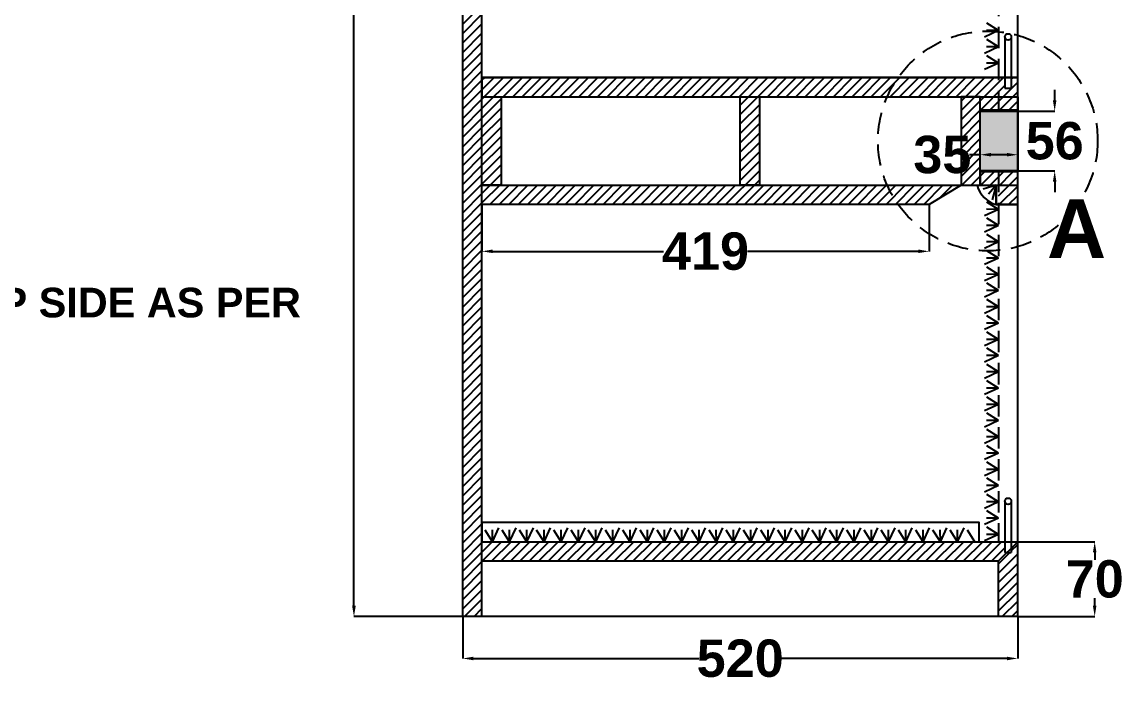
# Model space of a CAD drawing. Header units: centimetres. Extents: x 2 to 137806, y -77553 to 10.
# Drawn here: x 136724 to 137755, y -77492 to -76873 of the extents above; entities that cross this region are included whole.
import ezdxf

# ---------------------------------------------------------------- set-up
doc = ezdxf.new("R2010")
doc.units = ezdxf.units.CM
doc.header["$LTSCALE"] = 40
doc.header["$MEASUREMENT"] = 0
doc.linetypes.add('DASHED', pattern=[0.75, 0.5, -0.25])
doc.layers.add('WALL', color=7, linetype='Continuous')
doc.styles.get("Standard").update_dxf_attribs({"font": 'arialbd.ttf'})
doc.dimstyles.get("Standard").update_dxf_attribs({"dimtxt": 35, "dimasz": 10, "dimexe": 0.18, "dimexo": 0.0625, "dimgap": 0.09, "dimtad": 0, "dimtih": 1, "dimtoh": 1, "dimdec": 0, "dimzin": 0, "dimdsep": 46, "dimtxsty": 'Standard', "dimcen": 0.09, "dimadec": 0, "dimazin": 0, "dimtfac": 1, "dimtdec": 0, "dimtofl": 0, "dimtmove": 0, "dimatfit": 3, "dimfxl": 1, "dimtolj": 1, "dimtzin": 0, "dimarcsym": 0})
pattern_1 = [(45, (-3220.682, 0), (-4.41941738, 4.41941738), [])]

# ---------------------------------------------------------------- blocks, each defined once
blk = doc.blocks.new('rfrf')
at = {"layer": 'WALL', "color": 2}
for q in [(165056.9, -76302), (165061.9, -76306.8), (165065.3, -76312.1)]:
    blk.add_line((165069.2, -76298.3), q, dxfattribs=at)
blk.add_lwpolyline([(165051.2, -76298.3), (165069.2, -76298.3), (165069.2, -76316.3)], dxfattribs=at)
blk.add_arc((165076.2, -76291.4), 26, 195.6283, 254.3717, dxfattribs=at)
blk = doc.blocks.new('*D187')
at = {"layer": 'Defpoints', "color": 0, "transparency": 16777216}
for p in [(137136.6, -77429.8), (137656.6, -77429.8), (137656.6, -77469.1)]:
    blk.add_point(p, dxfattribs=at)
at = {"layer": 'WALL', "color": 0, "lineweight": -2, "transparency": 16777216}
for p, q in [((137136.6, -77429.8), (137136.6, -77469.3)), ((137656.6, -77429.8), (137656.6, -77469.3)), ((137146.6, -77469.1), (137358, -77469.1)), ((137646.6, -77469.1), (137435.2, -77469.1))]:
    blk.add_line(p, q, dxfattribs=at)
at = {"layer": 'WALL', "color": 0, "transparency": 16777216}
for points in [[(137146.6, -77467.5), (137146.6, -77470.8), (137136.6, -77469.1)], [(137646.6, -77467.5), (137646.6, -77470.8), (137656.6, -77469.1)]]:
    blk.add_solid(points, dxfattribs=at)
at = {"layer": 'WALL', "color": 0, "transparency": 16777216, "insert": (137396.6, -77469.1), "char_height": 35, "attachment_point": 5}
blk.add_mtext('\\A1;520', dxfattribs=at)
blk = doc.blocks.new('*D188')
at = {"layer": 'Defpoints', "color": 0, "transparency": 16777216}
for p in [(137656.6, -77359.8), (137728.8, -77359.8), (137656.6, -77429.8)]:
    blk.add_point(p, dxfattribs=at)
at = {"layer": 'WALL', "color": 0, "lineweight": -2, "transparency": 16777216}
for p, q in [((137656.7, -77359.8), (137729, -77359.8)), ((137728.8, -77369.8), (137728.8, -77376.8)), ((137728.8, -77419.8), (137728.8, -77412.7)), ((137656.7, -77429.8), (137729, -77429.8))]:
    blk.add_line(p, q, dxfattribs=at)
at = {"layer": 'WALL', "color": 0, "transparency": 16777216}
for points in [[(137727.1, -77369.8), (137730.4, -77369.8), (137728.8, -77359.8)], [(137727.1, -77419.8), (137730.4, -77419.8), (137728.8, -77429.8)]]:
    blk.add_solid(points, dxfattribs=at)
at = {"layer": 'WALL', "color": 0, "transparency": 16777216, "insert": (137728.8, -77394.8), "char_height": 35, "attachment_point": 5}
blk.add_mtext('\\A1;70', dxfattribs=at)
blk = doc.blocks.new('*D189')
at = {"layer": 'Defpoints', "color": 0, "transparency": 16777216}
for p in [(137154.6, -77043.8), (137573.6, -77043.8), (137573.6, -77087.7)]:
    blk.add_point(p, dxfattribs=at)
at = {"layer": 'WALL', "color": 0, "lineweight": -2, "transparency": 16777216}
for p, q in [((137154.6, -77043.8), (137154.6, -77087.9)), ((137573.6, -77043.8), (137573.6, -77087.9)), ((137164.6, -77087.7), (137324.8, -77087.7)), ((137563.6, -77087.7), (137403.4, -77087.7))]:
    blk.add_line(p, q, dxfattribs=at)
at = {"layer": 'WALL', "color": 0, "transparency": 16777216}
for points in [[(137164.6, -77086), (137164.6, -77089.3), (137154.6, -77087.7)], [(137563.6, -77086), (137563.6, -77089.3), (137573.6, -77087.7)]]:
    blk.add_solid(points, dxfattribs=at)
at = {"layer": 'WALL', "color": 0, "transparency": 16777216, "insert": (137364.1, -77087.7), "char_height": 35, "attachment_point": 5}
blk.add_mtext('\\A1;419', dxfattribs=at)
blk = doc.blocks.new('*D190')
at = {"layer": 'Defpoints', "color": 0, "transparency": 16777216}
for p in [(137656.6, -76956.3), (137691.3, -76956.3), (137656.6, -77012.3)]:
    blk.add_point(p, dxfattribs=at)
at = {"layer": 'WALL', "color": 0, "lineweight": -2, "transparency": 16777216}
for p, q in [((137691.3, -76946.3), (137691.3, -76936.3)), ((137656.7, -76956.3), (137691.4, -76956.3)), ((137656.7, -77012.3), (137691.4, -77012.3)), ((137691.3, -77022.3), (137691.3, -77032.3))]:
    blk.add_line(p, q, dxfattribs=at)
at = {"layer": 'WALL', "color": 0, "transparency": 16777216}
for points in [[(137689.6, -76946.3), (137692.9, -76946.3), (137691.3, -76956.3)], [(137689.6, -77022.3), (137692.9, -77022.3), (137691.3, -77012.3)]]:
    blk.add_solid(points, dxfattribs=at)
at = {"layer": 'WALL', "color": 0, "transparency": 16777216, "insert": (137691.3, -76984.3), "char_height": 35, "attachment_point": 5}
blk.add_mtext('\\A1;56', dxfattribs=at)
blk = doc.blocks.new('*D202')
at = {"layer": 'Defpoints', "color": 0, "transparency": 16777216}
for p in [(137621.6, -76997.2), (137621.6, -76997.2), (137656.6, -76997.2)]:
    blk.add_point(p, dxfattribs=at)
at = {"layer": 'WALL', "color": 0, "lineweight": -2, "transparency": 16777216}
for p, q in [((137621.6, -76997.2), (137611.6, -76997.2)), ((137621.6, -76997.1), (137621.6, -76997)), ((137646.6, -76997.2), (137631.6, -76997.2)), ((137656.6, -76997.1), (137656.6, -76997))]:
    blk.add_line(p, q, dxfattribs=at)
at = {"layer": 'WALL', "color": 0, "transparency": 16777216}
for points in [[(137631.6, -76995.5), (137631.6, -76998.8), (137621.6, -76997.2)], [(137646.6, -76995.5), (137646.6, -76998.8), (137656.6, -76997.2)]]:
    blk.add_solid(points, dxfattribs=at)
at = {"layer": 'WALL', "color": 0, "transparency": 16777216, "insert": (137586, -76997.2), "char_height": 35, "attachment_point": 5}
blk.add_mtext('\\A1;35', dxfattribs=at)
blk = doc.blocks.new('*D212')
at = {"layer": 'Defpoints', "color": 0, "transparency": 16777216}
for p in [(137034.7, -75369.8), (137136.6, -75369.8), (137136.6, -77429.8)]:
    blk.add_point(p, dxfattribs=at)
at = {"layer": 'WALL', "color": 0, "lineweight": -2, "transparency": 16777216}
for p, q in [((137136.6, -75369.8), (137034.5, -75369.8)), ((137034.7, -75379.8), (137034.7, -76381.8)), ((137034.7, -77419.8), (137034.7, -76417.7)), ((137136.6, -77429.8), (137034.5, -77429.8))]:
    blk.add_line(p, q, dxfattribs=at)
at = {"layer": 'WALL', "color": 0, "transparency": 16777216}
for points in [[(137033, -75379.8), (137036.4, -75379.8), (137034.7, -75369.8)], [(137033, -77419.8), (137036.4, -77419.8), (137034.7, -77429.8)]]:
    blk.add_solid(points, dxfattribs=at)
at = {"layer": 'WALL', "color": 0, "transparency": 16777216, "insert": (137034.7, -76399.8), "char_height": 35, "attachment_point": 5}
blk.add_mtext('\\A1;2060', dxfattribs=at)

msp = doc.modelspace()

# ---------------------------------------------------------------- hatches: boundary and pattern name
at = {"layer": 'WALL'}
h = msp.add_hatch(dxfattribs=at)
h.set_pattern_fill('ANSI31', color=256, scale=50)
h.set_pattern_definition(pattern_1)
h.paths.add_polyline_path([(137154.6, -75369.8), (137136.6, -75369.8), (137136.6, -77429.8), (137154.6, -77429.8)])
h = msp.add_hatch(dxfattribs=at)
h.set_pattern_fill('ANSI31', color=256, scale=50)
h.set_pattern_definition(pattern_1)
h.paths.add_polyline_path([(137172.6, -76942.8), (137154.6, -76942.8), (137154.6, -77025.8), (137172.6, -77025.8)])
h.paths.add_polyline_path([(137638.6, -76924.8), (137154.6, -76924.8), (137154.6, -76942.8), (137638.6, -76942.8)])
h.paths.add_polyline_path([(137414.6, -76942.8), (137396.6, -76942.8), (137396.6, -77025.8), (137414.6, -77025.8)])
h.paths.add_polyline_path([(137603.6, -77025.8), (137154.6, -77025.8), (137154.6, -77043.8), (137573.6, -77043.8)])
h.paths.add_polyline_path([(137621.6, -76942.8), (137603.6, -76942.8), (137603.6, -77025.8), (137621.6, -77025.8), (137621.6, -77013.3)])
h.paths.add_polyline_path([(137638.6, -76942.8), (137621.6, -76942.8), (137621.6, -76955.3), (137638.6, -76955.3)])
h.paths.add_polyline_path([(137656.6, -76942.8), (137638.6, -76942.8), (137638.6, -76955.3), (137656.6, -76955.3)])
h.paths.add_polyline_path([(137656.6, -76924.8), (137650.6, -76924.8), (137650.6, -76934.8), (137644.6, -76934.8), (137644.6, -76924.8), (137638.6, -76924.8), (137638.6, -76942.8), (137656.6, -76942.8)])
h.paths.add_polyline_path([(137656.6, -77025.8), (137638.6, -77025.8), (137638.6, -77043.8), (137656.6, -77043.8)])
h.paths.add_polyline_path([(137656.6, -77013.3), (137638.6, -77013.3), (137638.6, -77025.8), (137656.6, -77025.8)])
h.paths.add_polyline_path([(137638.6, -77013.3), (137621.6, -77013.3), (137621.6, -77025.8), (137636.6, -77025.8), (137638.6, -77025.8)])
h = msp.add_hatch(color=4, dxfattribs=at)
h.dxf.hatch_style = 1
h.paths.add_polyline_path([(137656.6, -76956.3), (137621.6, -76956.3), (137621.6, -77012.3), (137656.6, -77012.3)])
h = msp.add_hatch(dxfattribs=at)
h.set_pattern_fill('ANSI31', color=256, scale=50)
h.set_pattern_definition(pattern_1)
h.paths.add_polyline_path([(137646.6, -77369.8), (137644.6, -77369.8), (137644.6, -77359.8), (137638.6, -77359.8), (137154.6, -77359.8), (137154.6, -77377.8), (137638.6, -77377.8)])
h.paths.add_polyline_path([(137656.6, -77359.8), (137650.6, -77365.8), (137650.6, -77369.8), (137646.6, -77369.8), (137638.6, -77377.8), (137638.6, -77429.8), (137656.6, -77429.8)])

# ---------------------------------------------------------------- linework, layer by layer
for p, q in [((137136.6, -77429.8), (137136.6, -75369.8)), ((137154.6, -77429.8), (137154.6, -75369.8)), ((137656.6, -77429.8), (137656.6, -75369.8)), ((137154.6, -76924.8), (137656.6, -76924.8)), ((137636.6, -77043.8), (137636.6, -77025.8)), ((137636.6, -77043.8), (137656.6, -77043.8)), ((137656.6, -77043.8), (137636.6, -77043.8)), ((137154.6, -77359.8), (137656.6, -77359.8)), ((137638.6, -77377.8), (137656.6, -77359.8)), ((137154.6, -77377.8), (137638.6, -77377.8)), ((137638.6, -77429.8), (137638.6, -77377.8)), ((137656.6, -77429.8), (137136.6, -77429.8))]:
    msp.add_line(p, q, dxfattribs=at)
at = {"layer": 'WALL', "color": 2}
for p, q in [((137638.6, -76880.9), (137625.6, -76887)), ((137638.6, -76880.9), (137627.4, -76880.9)), ((137638.6, -76880.9), (137627.8, -76874)), ((137638.6, -76896.1), (137627.8, -76889.2)), ((137638.6, -76896.1), (137625.6, -76902.2)), ((137638.6, -76896.1), (137627.4, -76896.1)), ((137638.6, -76911.3), (137627.8, -76904.4)), ((137638.6, -76911.3), (137625.6, -76917.4)), ((137638.6, -76911.3), (137627.4, -76911.3)), ((137638.6, -77048.4), (137625.6, -77054.4)), ((137638.6, -77048.4), (137627.4, -77048.3)), ((137638.6, -77048.4), (137627.8, -77041.5)), ((137638.6, -77063.6), (137627.8, -77056.7)), ((137638.6, -77063.6), (137625.6, -77069.7)), ((137638.6, -77063.6), (137627.4, -77063.6)), ((137638.6, -77078.8), (137625.6, -77084.9)), ((137638.6, -77078.8), (137627.4, -77078.8)), ((137638.6, -77078.8), (137627.8, -77071.9)), ((137638.6, -77094.1), (137627.8, -77087.1)), ((137638.6, -77094.1), (137625.6, -77100.1)), ((137638.6, -77094.1), (137627.4, -77094)), ((137638.6, -77109.3), (137625.6, -77115.3)), ((137638.6, -77109.3), (137627.4, -77109.2)), ((137638.6, -77109.3), (137627.8, -77102.4)), ((137638.6, -77124.5), (137627.8, -77117.6)), ((137638.6, -77124.5), (137625.6, -77130.6)), ((137638.6, -77124.5), (137627.4, -77124.5)), ((137638.6, -77139.7), (137625.6, -77145.8)), ((137638.6, -77139.7), (137627.4, -77139.7)), ((137638.6, -77139.7), (137627.8, -77132.8)), ((137638.6, -77155), (137627.8, -77148)), ((137638.6, -77155), (137625.6, -77161)), ((137638.6, -77155), (137627.4, -77154.9)), ((137638.6, -77170.2), (137625.6, -77176.3)), ((137638.6, -77170.2), (137627.4, -77170.2)), ((137638.6, -77170.2), (137627.8, -77163.3)), ((137638.6, -77185.4), (137627.8, -77178.5)), ((137638.6, -77185.4), (137625.6, -77191.5)), ((137638.6, -77185.4), (137627.4, -77185.4)), ((137638.6, -77200.6), (137625.6, -77206.7)), ((137638.6, -77200.6), (137627.4, -77200.6)), ((137638.6, -77200.6), (137627.8, -77193.7)), ((137638.6, -77215.9), (137627.8, -77208.9)), ((137638.6, -77215.9), (137625.6, -77221.9)), ((137638.6, -77215.9), (137627.4, -77215.8)), ((137638.6, -77231.1), (137627.8, -77224.2)), ((137638.6, -77231.1), (137625.6, -77237.2)), ((137638.6, -77231.1), (137627.4, -77231.1)), ((137638.6, -77246.3), (137627.8, -77239.4)), ((137638.6, -77246.3), (137625.6, -77252.4)), ((137638.6, -77246.3), (137627.4, -77246.3)), ((137638.6, -77261.5), (137627.8, -77254.6)), ((137638.6, -77261.5), (137625.6, -77267.6)), ((137638.6, -77261.5), (137627.4, -77261.5)), ((137638.6, -77276.8), (137627.8, -77269.9)), ((137638.6, -77276.8), (137625.6, -77282.8)), ((137638.6, -77276.8), (137627.4, -77276.7)), ((137638.6, -77292), (137627.8, -77285.1)), ((137638.6, -77292), (137625.6, -77298.1)), ((137638.6, -77292), (137627.4, -77292)), ((137638.6, -77307.2), (137627.8, -77300.3)), ((137638.6, -77307.2), (137625.6, -77313.3)), ((137638.6, -77307.2), (137627.4, -77307.2)), ((137638.6, -77322.5), (137627.8, -77315.5)), ((137638.6, -77322.5), (137625.6, -77328.5)), ((137638.6, -77322.5), (137627.4, -77322.4)), ((137638.6, -77337.7), (137625.6, -77343.7)), ((137638.6, -77337.7), (137627.4, -77337.6)), ((137638.6, -77337.7), (137627.8, -77330.8)), ((137164.4, -77359.8), (137170.5, -77346.8)), ((137180.5, -77359.8), (137186.6, -77346.8)), ((137196.7, -77359.8), (137202.8, -77346.8)), ((137212.8, -77359.8), (137218.9, -77346.8)), ((137229, -77359.8), (137235, -77346.8)), ((137245.1, -77359.8), (137251.2, -77346.8)), ((137261.3, -77359.8), (137267.3, -77346.8)), ((137277.4, -77359.8), (137283.5, -77346.8)), ((137293.6, -77359.8), (137299.6, -77346.8)), ((137309.7, -77359.8), (137315.8, -77346.8)), ((137325.8, -77359.8), (137331.9, -77346.8)), ((137342, -77359.8), (137348.1, -77346.8)), ((137358.1, -77359.8), (137364.2, -77346.8)), ((137374.3, -77359.8), (137380.3, -77346.8)), ((137390.4, -77359.8), (137396.5, -77346.8)), ((137406.6, -77359.8), (137412.6, -77346.8)), ((137422.7, -77359.8), (137428.8, -77346.8)), ((137438.9, -77359.8), (137444.9, -77346.8)), ((137455, -77359.8), (137461.1, -77346.8)), ((137471.1, -77359.8), (137477.2, -77346.8)), ((137487.3, -77359.8), (137493.4, -77346.8)), ((137503.4, -77359.8), (137509.5, -77346.8)), ((137519.6, -77359.8), (137525.6, -77346.8)), ((137535.7, -77359.8), (137541.8, -77346.8)), ((137551.9, -77359.8), (137557.9, -77346.8)), ((137568, -77359.8), (137574.1, -77346.8)), ((137584.2, -77359.8), (137590.2, -77346.8)), ((137600.3, -77359.8), (137606.4, -77346.8)), ((137638.6, -77352.9), (137627.8, -77346)), ((137164.4, -77359.8), (137157.5, -77349)), ((137164.4, -77359.8), (137164.4, -77348.6)), ((137180.5, -77359.8), (137173.6, -77349)), ((137180.5, -77359.8), (137180.5, -77348.6)), ((137196.7, -77359.8), (137189.8, -77349)), ((137196.7, -77359.8), (137196.7, -77348.6)), ((137212.8, -77359.8), (137205.9, -77349)), ((137212.8, -77359.8), (137212.8, -77348.6)), ((137229, -77359.8), (137222.1, -77349)), ((137229, -77359.8), (137228.9, -77348.6)), ((137245.1, -77359.8), (137238.2, -77349)), ((137245.1, -77359.8), (137245.1, -77348.6)), ((137261.3, -77359.8), (137254.3, -77349)), ((137261.3, -77359.8), (137261.2, -77348.6)), ((137277.4, -77359.8), (137270.5, -77349)), ((137277.4, -77359.8), (137277.4, -77348.6)), ((137293.6, -77359.8), (137286.6, -77349)), ((137293.6, -77359.8), (137293.5, -77348.6)), ((137309.7, -77359.8), (137302.8, -77349)), ((137309.7, -77359.8), (137309.7, -77348.6)), ((137325.8, -77359.8), (137318.9, -77349)), ((137325.8, -77359.8), (137325.8, -77348.6)), ((137342, -77359.8), (137335.1, -77349)), ((137342, -77359.8), (137342, -77348.6)), ((137358.1, -77359.8), (137351.2, -77349)), ((137358.1, -77359.8), (137358.1, -77348.6)), ((137374.3, -77359.8), (137367.4, -77349)), ((137374.3, -77359.8), (137374.2, -77348.6)), ((137390.4, -77359.8), (137383.5, -77349)), ((137390.4, -77359.8), (137390.4, -77348.6)), ((137406.6, -77359.8), (137399.6, -77349)), ((137406.6, -77359.8), (137406.5, -77348.6)), ((137422.7, -77359.8), (137415.8, -77349)), ((137422.7, -77359.8), (137422.7, -77348.6)), ((137438.9, -77359.8), (137431.9, -77349)), ((137438.9, -77359.8), (137438.8, -77348.6)), ((137455, -77359.8), (137448.1, -77349)), ((137455, -77359.8), (137455, -77348.6)), ((137471.1, -77359.8), (137464.2, -77349)), ((137471.1, -77359.8), (137471.1, -77348.6)), ((137487.3, -77359.8), (137480.4, -77349)), ((137487.3, -77359.8), (137487.3, -77348.6)), ((137503.4, -77359.8), (137496.5, -77349)), ((137503.4, -77359.8), (137503.4, -77348.6)), ((137519.6, -77359.8), (137512.7, -77349)), ((137519.6, -77359.8), (137519.5, -77348.6)), ((137535.7, -77359.8), (137528.8, -77349)), ((137535.7, -77359.8), (137535.7, -77348.6)), ((137551.9, -77359.8), (137544.9, -77349)), ((137551.9, -77359.8), (137551.8, -77348.6)), ((137568, -77359.8), (137561.1, -77349)), ((137568, -77359.8), (137568, -77348.6)), ((137584.2, -77359.8), (137577.2, -77349)), ((137584.2, -77359.8), (137584.1, -77348.6)), ((137600.3, -77359.8), (137593.4, -77349)), ((137600.3, -77359.8), (137600.3, -77348.6)), ((137616.4, -77359.8), (137609.5, -77349)), ((137638.6, -77352.9), (137625.6, -77359)), ((137638.6, -77352.9), (137627.4, -77352.9))]:
    msp.add_line(p, q, dxfattribs=at)
at = {"layer": 'WALL', "color": 30, "true_color": 0xf8991e}
for p, q in [((137644.6, -76886.8), (137644.6, -76934.8)), ((137650.6, -76886.8), (137650.6, -76934.8)), ((137644.6, -76934.8), (137650.6, -76934.8)), ((137644.6, -77321.8), (137644.6, -77369.8)), ((137650.6, -77321.8), (137650.6, -77369.8)), ((137644.6, -77369.8), (137650.6, -77369.8))]:
    msp.add_line(p, q, dxfattribs=at)
at = {"layer": 'WALL', "linetype": 'DASHED'}
for points in [[(137638.6, -77012.3), (137638.6, -77359.8), (137656.6, -77359.8), (137656.6, -75668.8), (137638.6, -75668.8), (137638.6, -76086.3)], [(137638.6, -76577.3), (137638.6, -76956.3)]]:
    msp.add_lwpolyline(points, dxfattribs=at)
at = {"layer": 'WALL'}
for points in [[(137656.6, -76924.8), (137154.6, -76924.8), (137154.6, -76942.8), (137656.6, -76942.8)], [(137154.6, -76942.8), (137172.6, -76942.8), (137172.6, -77025.8), (137154.6, -77025.8)], [(137396.6, -76942.8), (137414.6, -76942.8), (137414.6, -77025.8), (137396.6, -77025.8)], [(137621.6, -76942.8), (137603.6, -76942.8), (137603.6, -77025.8), (137621.6, -77025.8)], [(137656.6, -76955.3), (137621.6, -76955.3), (137621.6, -76942.8), (137656.6, -76942.8)], [(137656.6, -77013.3), (137621.6, -77013.3), (137621.6, -77025.8), (137656.6, -77025.8)], [(137573.6, -77043.8), (137154.6, -77043.8), (137154.6, -77025.8), (137603.6, -77025.8)]]:
    msp.add_lwpolyline(points, close=True, dxfattribs=at)
at = {"layer": 'WALL', "color": 4}
msp.add_lwpolyline([(137621.6, -76956.3), (137656.6, -76956.3), (137656.6, -77012.3), (137621.6, -77012.3)], close=True, dxfattribs=at)
at = {"layer": 'WALL', "color": 2}
msp.add_lwpolyline([(137154.6, -77359.8), (137620.6, -77359.8), (137620.6, -77341.8), (137154.6, -77341.8)], close=True, dxfattribs=at)
at = {"layer": 'WALL', "color": 6, "linetype": 'DASHED'}
msp.add_circle((137628.6, -76984.3), 102.9, dxfattribs=at)
at = {"layer": 'WALL', "color": 30, "true_color": 0xf8991e}
for centre in [(137647.6, -76886.8), (137647.6, -77321.8)]:
    msp.add_circle(centre, 3, dxfattribs=at)

# ---------------------------------------------------------------- block references
at = {"layer": 'WALL'}
msp.add_blockref('rfrf', (-27432.6, -727.4), dxfattribs=at)

# ---------------------------------------------------------------- texts
at = {"layer": 'WALL', "color": 6, "linetype": 'DASHED', "insert": (137684.1, -77039), "char_height": 54.9, "attachment_point": 1}
msp.add_mtext_dynamic_manual_height_columns('A', width=281.903, gutter_width=1, heights=[-54.9], dxfattribs=at)
at = {"layer": 'WALL', "insert": (136043.4, -77121.8), "char_height": 27.766, "attachment_point": 1}
msp.add_mtext_dynamic_manual_height_columns('FR MDF BACK WITH LM 01 AND TOP SIDE AS PER \\PDESIGN GRAPHIC PRINT ', width=1289.443, gutter_width=0.779, heights=[-75.5], dxfattribs=at)

# ---------------------------------------------------------------- dimensions: what is measured, and where the dimension line sits
at = {"layer": 'WALL', "color": 1}
for base, p1, p2, picture, middle in [((137034.7, -75369.8), (137136.6, -77429.8), (137136.6, -75369.8), '*D212', (137034.7, -76399.8)), ((137691.3, -76956.3), (137656.6, -77012.3), (137656.6, -76956.3), '*D190', (137691.3, -76984.3)), ((137728.8, -77359.8), (137656.6, -77429.8), (137656.6, -77359.8), '*D188', (137728.8, -77394.8))]:
    dim = msp.add_linear_dim(base=base, p1=p1, p2=p2, angle=90, dimstyle='Standard', dxfattribs=at)
    dim.commit()
    dim.dimension.update_dxf_attribs({"geometry": picture, "text_midpoint": middle})
for base, p1, p2, picture, middle in [((137621.6, -76997.2), (137656.6, -76997.2), (137621.6, -76997.2), '*D202', (137586, -76997.2)), ((137573.6, -77087.7), (137154.6, -77043.8), (137573.6, -77043.8), '*D189', (137364.1, -77087.7)), ((137656.6, -77469.1), (137136.6, -77429.8), (137656.6, -77429.8), '*D187', (137396.6, -77469.1))]:
    dim = msp.add_linear_dim(base=base, p1=p1, p2=p2, dimstyle='Standard', dxfattribs=at)
    dim.commit()
    dim.dimension.update_dxf_attribs({"geometry": picture, "text_midpoint": middle})

doc.saveas('drawing.dxf')
